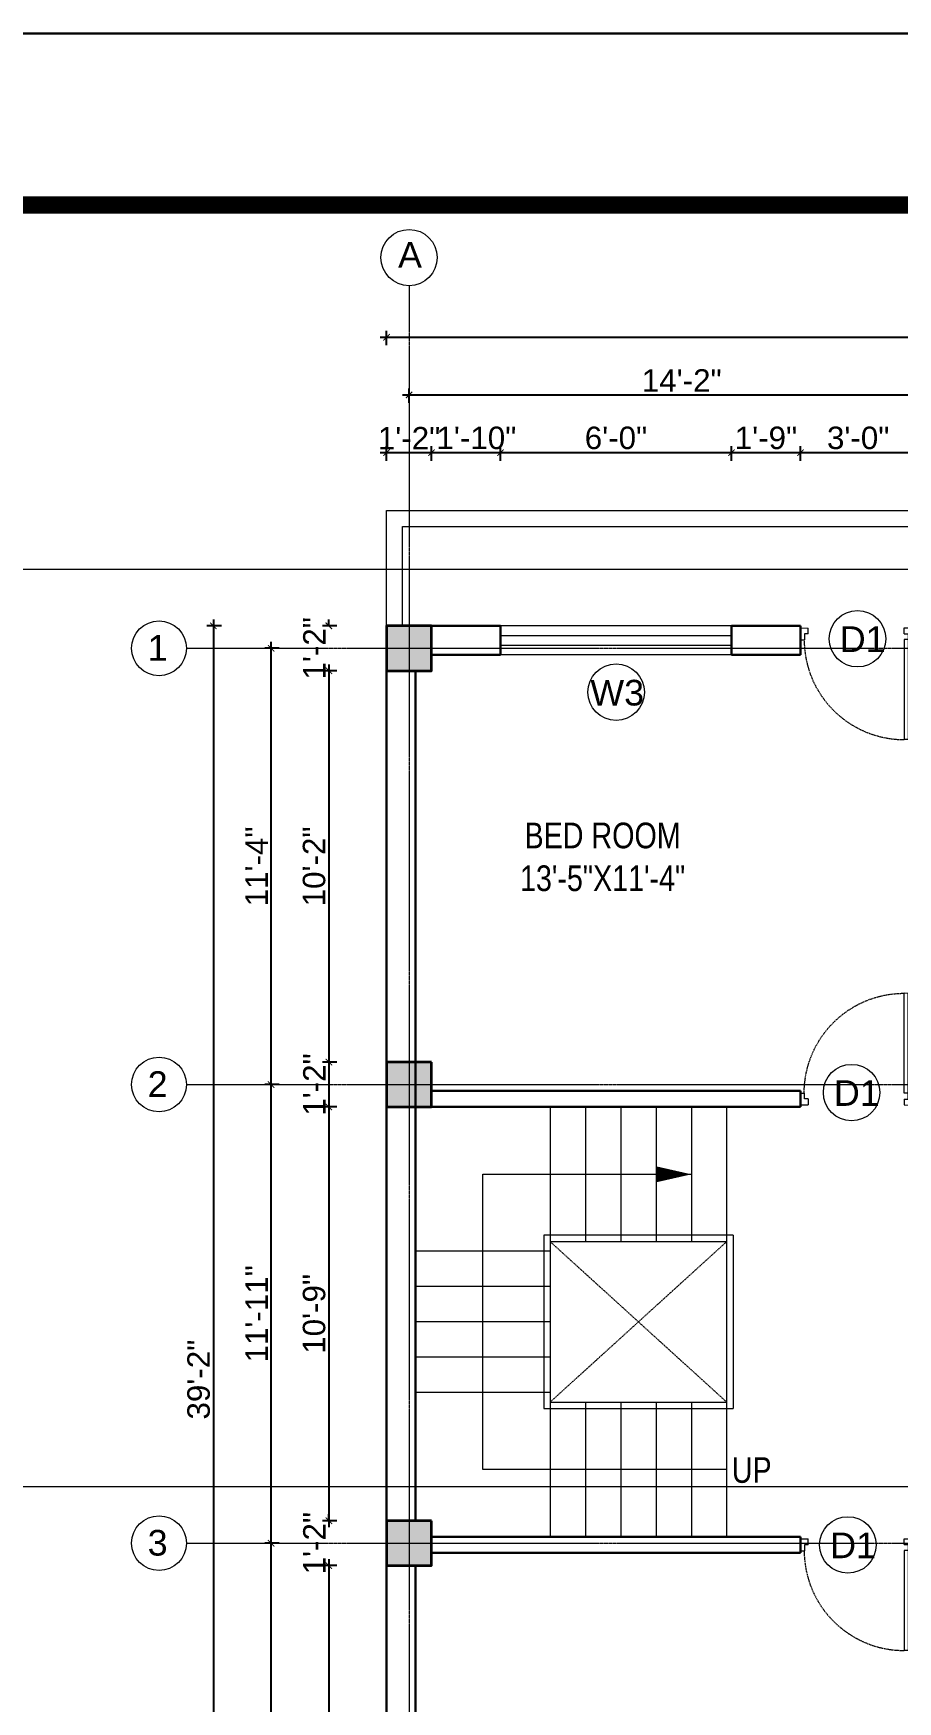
# Model space of a CAD drawing. Header units: inches. Extents: x 84707 to 107235, y 3922 to 10323.
# Drawn here: x 96478 to 96747, y 9802 to 10323 of the extents above; entities that cross this region are included whole.
import ezdxf

# ---------------------------------------------------------------- set-up
doc = ezdxf.new("R2010")
doc.units = ezdxf.units.IN
doc.header["$MEASUREMENT"] = 0
doc.linetypes.add('CENTER', pattern=[2, 1.25, -0.25, 0.25, -0.25])
doc.linetypes.add('HIDDEN', pattern=[0.375, 0.25, -0.125])
for name, color, linetype, lineweight in [('Annotate-Lite.w', 4, 'Continuous', 9), ('Annotations-Bold.w', 2, 'Continuous', 13), ('COLOUM', 3, 'Continuous', 35), ('DIM-2', 4, 'Continuous', 20), ('Door-Window.w', 4, 'Continuous', 15), ('HA', 254, 'Continuous', 9), ('stair', 6, 'Continuous', 5), ('wall', 240, 'Continuous', 30), ('wall light', 6, 'Continuous', 18), ('window', 130, 'Continuous', 13)]:
    doc.layers.add(name, color=color, linetype=linetype, lineweight=lineweight)
doc.styles.add('ARAIL', font='arial.ttf')
doc.styles.add('DIM', font='arial.ttf', dxfattribs={"width": 0.8})
doc.styles.add('gaurav', font='arial.ttf')
doc.dimstyles.new('8 inch dim', dxfattribs={"dimtxt": 7, "dimasz": 2, "dimexe": 2, "dimexo": 1, "dimgap": 1, "dimtad": 1, "dimdec": 0, "dimzin": 3, "dimdsep": 46, "dimlunit": 4, "dimtxsty": 'ARAIL', "dimblk": 'ARCHTICK', "dimcen": 0.09, "dimdle": 2, "dimadec": 0, "dimazin": 0, "dimtfac": 1, "dimtdec": 0, "dimtix": 1, "dimtofl": 0, "dimtmove": 1, "dimatfit": 3, "dimldrblk": 'ARCHTICK', "dimfxlon": 1, "dimtolj": 1, "dimtzin": 0, "dimarcsym": 0})

# ---------------------------------------------------------------- blocks, each defined once
blk = doc.blocks.new('column 14')
at = {"layer": 'COLOUM'}
h = blk.add_hatch(color=256, dxfattribs=at)
h.dxf.hatch_style = 1
h.paths.add_polyline_path([(7, 7), (-7, 7), (-7, -7), (7, -7)])
blk.add_lwpolyline([(7, 7), (7, -7), (-7, -7), (-7, 7)], close=True, dxfattribs=at)
blk = doc.blocks.new('*U9')
at = {"layer": 'Door-Window.w', "ltscale": 3}
for p, q in [((11067.44, 10097.93), (11092.24, 10116.76)), ((11068.18, 10096.96), (11093, 10115.8)), ((11092.24, 10116.76), (11093, 10115.8)), ((11063.03, 10097.66), (11065.96, 10099.89)), ((11065.96, 10099.89), (11067.44, 10097.93)), ((11065.25, 10094.74), (11063.03, 10097.66)), ((11066.71, 10095.85), (11065.25, 10094.74)), ((11065.97, 10096.82), (11067.44, 10097.93)), ((11066.71, 10095.85), (11065.97, 10096.82)), ((11067.44, 10097.93), (11068.18, 10096.96)), ((11084.8, 10072.06), (11083.33, 10070.95)), ((11084.8, 10072.06), (11085.54, 10071.08)), ((11085.54, 10071.08), (11087, 10072.19)), ((11087.74, 10071.22), (11087, 10072.19)), ((11084.81, 10068.99), (11083.33, 10070.95)), ((11084.81, 10068.99), (11087.74, 10071.22))]:
    blk.add_line(p, q, dxfattribs=at)
at = {"layer": 'Door-Window.w', "color": 9, "linetype": 'HIDDEN', "lineweight": 18}
blk.add_arc((11068.18, 10096.96), 31.16, 307.2347, 37.1906, dxfattribs=at)
blk = doc.blocks.new('_ArchTick')
at = {"color": 0, "linetype": 'ByBlock', "const_width": 0.15}
blk.add_lwpolyline([(-0.5, -0.5), (0.5, 0.5)], dxfattribs=at)
blk = doc.blocks.new('*D167')
at = {"layer": 'Defpoints', "color": 0, "transparency": 16777216}
for p in [(96588.16, 10137.81), (96534.16, 9667.81), (96588.16, 9667.81)]:
    blk.add_point(p, dxfattribs=at)
at = {"layer": 'DIM-2', "color": 0, "lineweight": -2, "transparency": 16777216}
for p, q in [((96536.66, 10137.81), (96532.16, 10137.81)), ((96534.16, 10139.81), (96534.16, 9665.81)), ((96536.66, 9667.81), (96532.16, 9667.81))]:
    blk.add_line(p, q, dxfattribs=at)
at = {"layer": 'DIM-2', "color": 0, "lineweight": -2, "transparency": 16777216, "xscale": 2, "yscale": 2, "zscale": 2}
for p, rotation in [((96534.16, 10137.81), 90), ((96534.16, 9667.81), 270)]:
    blk.add_blockref('_ArchTick', p, dxfattribs=dict(at, rotation=rotation))
at = {"layer": 'DIM-2', "color": 0, "transparency": 16777216, "insert": (96529.58, 9902.81), "char_height": 7, "attachment_point": 5, "rotation": 90, "style": 'ARAIL'}
blk.add_mtext('\\A1;39\'-2"', dxfattribs=at)
blk = doc.blocks.new('*D181')
at = {"layer": 'Defpoints', "color": 0, "transparency": 16777216}
for p in [(96602.16, 10191.81), (96588.16, 10137.81), (96602.16, 10137.81)]:
    blk.add_point(p, dxfattribs=at)
at = {"layer": 'DIM-2', "color": 0, "lineweight": -2, "transparency": 16777216}
for p, q in [((96586.16, 10191.81), (96604.16, 10191.81)), ((96588.16, 10189.31), (96588.16, 10193.81)), ((96602.16, 10189.31), (96602.16, 10193.81))]:
    blk.add_line(p, q, dxfattribs=at)
at = {"layer": 'DIM-2', "color": 0, "lineweight": -2, "transparency": 16777216, "xscale": 2, "yscale": 2, "zscale": 2, "rotation": 180}
blk.add_blockref('_ArchTick', (96588.16, 10191.81), dxfattribs=at)
at = {"layer": 'DIM-2', "color": 0, "lineweight": -2, "transparency": 16777216, "xscale": 2, "yscale": 2, "zscale": 2}
blk.add_blockref('_ArchTick', (96602.16, 10191.81), dxfattribs=at)
at = {"layer": 'DIM-2', "color": 0, "transparency": 16777216, "insert": (96595.16, 10196.32), "char_height": 7, "attachment_point": 5, "style": 'ARAIL'}
blk.add_mtext('\\A1;1\'-2"', dxfattribs=at)
blk = doc.blocks.new('*D182')
at = {"layer": 'Defpoints', "color": 0, "transparency": 16777216}
for p in [(96623.66, 10191.81), (96602.16, 10137.81), (96623.66, 10137.81)]:
    blk.add_point(p, dxfattribs=at)
at = {"layer": 'DIM-2', "color": 0, "lineweight": -2, "transparency": 16777216}
for p, q in [((96600.16, 10191.81), (96625.66, 10191.81)), ((96602.16, 10189.31), (96602.16, 10193.81)), ((96623.66, 10189.31), (96623.66, 10193.81))]:
    blk.add_line(p, q, dxfattribs=at)
at = {"layer": 'DIM-2', "color": 0, "lineweight": -2, "transparency": 16777216, "xscale": 2, "yscale": 2, "zscale": 2, "rotation": 180}
blk.add_blockref('_ArchTick', (96602.16, 10191.81), dxfattribs=at)
at = {"layer": 'DIM-2', "color": 0, "lineweight": -2, "transparency": 16777216, "xscale": 2, "yscale": 2, "zscale": 2}
blk.add_blockref('_ArchTick', (96623.66, 10191.81), dxfattribs=at)
at = {"layer": 'DIM-2', "color": 0, "transparency": 16777216, "insert": (96616.14, 10196.38), "char_height": 7, "attachment_point": 5, "style": 'ARAIL'}
blk.add_mtext('\\A1;1\'-10"', dxfattribs=at)
blk = doc.blocks.new('*D183')
at = {"layer": 'Defpoints', "color": 0, "transparency": 16777216}
for p in [(96695.66, 10191.81), (96623.66, 10137.81), (96695.66, 10137.81)]:
    blk.add_point(p, dxfattribs=at)
at = {"layer": 'DIM-2', "color": 0, "lineweight": -2, "transparency": 16777216}
for p, q in [((96621.66, 10191.81), (96697.66, 10191.81)), ((96623.66, 10189.31), (96623.66, 10193.81)), ((96695.66, 10189.31), (96695.66, 10193.81))]:
    blk.add_line(p, q, dxfattribs=at)
at = {"layer": 'DIM-2', "color": 0, "lineweight": -2, "transparency": 16777216, "xscale": 2, "yscale": 2, "zscale": 2, "rotation": 180}
blk.add_blockref('_ArchTick', (96623.66, 10191.81), dxfattribs=at)
at = {"layer": 'DIM-2', "color": 0, "lineweight": -2, "transparency": 16777216, "xscale": 2, "yscale": 2, "zscale": 2}
blk.add_blockref('_ArchTick', (96695.66, 10191.81), dxfattribs=at)
at = {"layer": 'DIM-2', "color": 0, "transparency": 16777216, "insert": (96659.66, 10196.38), "char_height": 7, "attachment_point": 5, "style": 'ARAIL'}
blk.add_mtext('\\A1;6\'-0"', dxfattribs=at)
blk = doc.blocks.new('*D172')
at = {"layer": 'Defpoints', "color": 0, "transparency": 16777216}
for p in [(96717.16, 10191.81), (96695.66, 10137.81), (96717.16, 10137.8)]:
    blk.add_point(p, dxfattribs=at)
at = {"layer": 'DIM-2', "color": 0, "lineweight": -2, "transparency": 16777216}
for p, q in [((96693.66, 10191.81), (96719.16, 10191.81)), ((96695.66, 10189.31), (96695.66, 10193.81)), ((96717.16, 10189.31), (96717.16, 10193.81))]:
    blk.add_line(p, q, dxfattribs=at)
at = {"layer": 'DIM-2', "color": 0, "lineweight": -2, "transparency": 16777216, "xscale": 2, "yscale": 2, "zscale": 2, "rotation": 180}
blk.add_blockref('_ArchTick', (96695.66, 10191.81), dxfattribs=at)
at = {"layer": 'DIM-2', "color": 0, "lineweight": -2, "transparency": 16777216, "xscale": 2, "yscale": 2, "zscale": 2}
blk.add_blockref('_ArchTick', (96717.16, 10191.81), dxfattribs=at)
at = {"layer": 'DIM-2', "color": 0, "transparency": 16777216, "insert": (96706.41, 10196.38), "char_height": 7, "attachment_point": 5, "style": 'ARAIL'}
blk.add_mtext('\\A1;1\'-9"', dxfattribs=at)
blk = doc.blocks.new('*D173')
at = {"layer": 'Defpoints', "color": 0, "transparency": 16777216}
for p in [(96753.16, 10191.81), (96717.16, 10137.8), (96753.16, 10137.81)]:
    blk.add_point(p, dxfattribs=at)
at = {"layer": 'DIM-2', "color": 0, "lineweight": -2, "transparency": 16777216}
for p, q in [((96715.16, 10191.81), (96755.16, 10191.81)), ((96717.16, 10189.31), (96717.16, 10193.81)), ((96753.16, 10189.31), (96753.16, 10193.81))]:
    blk.add_line(p, q, dxfattribs=at)
at = {"layer": 'DIM-2', "color": 0, "lineweight": -2, "transparency": 16777216, "xscale": 2, "yscale": 2, "zscale": 2, "rotation": 180}
blk.add_blockref('_ArchTick', (96717.16, 10191.81), dxfattribs=at)
at = {"layer": 'DIM-2', "color": 0, "lineweight": -2, "transparency": 16777216, "xscale": 2, "yscale": 2, "zscale": 2}
blk.add_blockref('_ArchTick', (96753.16, 10191.81), dxfattribs=at)
at = {"layer": 'DIM-2', "color": 0, "transparency": 16777216, "insert": (96735.16, 10196.38), "char_height": 7, "attachment_point": 5, "style": 'ARAIL'}
blk.add_mtext('\\A1;3\'-0"', dxfattribs=at)
blk = doc.blocks.new('*D176')
at = {"layer": 'Defpoints', "color": 0, "transparency": 16777216}
for p in [(96765.16, 10209.81), (96595.16, 10137.81), (96765.16, 10137.81)]:
    blk.add_point(p, dxfattribs=at)
at = {"layer": 'DIM-2', "color": 0, "lineweight": -2, "transparency": 16777216}
for p, q in [((96595.16, 10207.31), (96595.16, 10211.81)), ((96765.16, 10207.31), (96765.16, 10211.81)), ((96593.16, 10209.81), (96767.16, 10209.81))]:
    blk.add_line(p, q, dxfattribs=at)
at = {"layer": 'DIM-2', "color": 0, "lineweight": -2, "transparency": 16777216, "xscale": 2, "yscale": 2, "zscale": 2, "rotation": 180}
blk.add_blockref('_ArchTick', (96595.16, 10209.81), dxfattribs=at)
at = {"layer": 'DIM-2', "color": 0, "lineweight": -2, "transparency": 16777216, "xscale": 2, "yscale": 2, "zscale": 2}
blk.add_blockref('_ArchTick', (96765.16, 10209.81), dxfattribs=at)
at = {"layer": 'DIM-2', "color": 0, "transparency": 16777216, "insert": (96680.16, 10214.32), "char_height": 7, "attachment_point": 5, "style": 'ARAIL'}
blk.add_mtext('\\A1;14\'-2"', dxfattribs=at)
blk = doc.blocks.new('*D166')
at = {"layer": 'Defpoints', "color": 0, "transparency": 16777216}
for p in [(96946.85, 10227.81), (96588.16, 10137.81), (96946.85, 10137.81)]:
    blk.add_point(p, dxfattribs=at)
at = {"layer": 'DIM-2', "color": 0, "lineweight": -2, "transparency": 16777216}
for p, q in [((96586.16, 10227.81), (96948.85, 10227.81)), ((96588.16, 10225.31), (96588.16, 10229.81)), ((96946.85, 10225.31), (96946.85, 10229.81))]:
    blk.add_line(p, q, dxfattribs=at)
at = {"layer": 'DIM-2', "color": 0, "lineweight": -2, "transparency": 16777216, "xscale": 2, "yscale": 2, "zscale": 2, "rotation": 180}
blk.add_blockref('_ArchTick', (96588.16, 10227.81), dxfattribs=at)
at = {"layer": 'DIM-2', "color": 0, "lineweight": -2, "transparency": 16777216, "xscale": 2, "yscale": 2, "zscale": 2}
blk.add_blockref('_ArchTick', (96946.85, 10227.81), dxfattribs=at)
at = {"layer": 'DIM-2', "color": 0, "transparency": 16777216, "insert": (96767.5, 10232.38), "char_height": 7, "attachment_point": 5, "style": 'ARAIL'}
blk.add_mtext('\\A1;29\'-11"', dxfattribs=at)
blk = doc.blocks.new('*D142')
at = {"layer": 'Defpoints', "color": 0, "transparency": 16777216}
for p in [(96588.16, 10137.81), (96570.16, 10123.81), (96588.16, 10123.81)]:
    blk.add_point(p, dxfattribs=at)
at = {"layer": 'DIM-2', "color": 0, "lineweight": -2, "transparency": 16777216}
for p, q in [((96572.66, 10137.81), (96568.16, 10137.81)), ((96570.16, 10137.81), (96570.16, 10139.81)), ((96572.66, 10123.81), (96568.16, 10123.81)), ((96570.16, 10123.81), (96570.16, 10121.81))]:
    blk.add_line(p, q, dxfattribs=at)
at = {"layer": 'DIM-2', "color": 0, "lineweight": -2, "transparency": 16777216, "xscale": 2, "yscale": 2, "zscale": 2}
for p, rotation in [((96570.16, 10137.81), 270), ((96570.16, 10123.81), 90)]:
    blk.add_blockref('_ArchTick', p, dxfattribs=dict(at, rotation=rotation))
at = {"layer": 'DIM-2', "color": 0, "transparency": 16777216, "insert": (96565.64, 10130.81), "char_height": 7, "attachment_point": 5, "rotation": 90, "style": 'ARAIL'}
blk.add_mtext('\\A1;1\'-2"', dxfattribs=at)
blk = doc.blocks.new('*D143')
at = {"layer": 'Defpoints', "color": 0, "transparency": 16777216}
for p in [(96588.16, 10123.81), (96570.16, 10001.81), (96588.16, 10001.81)]:
    blk.add_point(p, dxfattribs=at)
at = {"layer": 'DIM-2', "color": 0, "lineweight": -2, "transparency": 16777216}
for p, q in [((96572.66, 10123.81), (96568.16, 10123.81)), ((96570.16, 10125.81), (96570.16, 9999.81)), ((96572.66, 10001.81), (96568.16, 10001.81))]:
    blk.add_line(p, q, dxfattribs=at)
at = {"layer": 'DIM-2', "color": 0, "lineweight": -2, "transparency": 16777216, "xscale": 2, "yscale": 2, "zscale": 2}
for p, rotation in [((96570.16, 10123.81), 90), ((96570.16, 10001.81), 270)]:
    blk.add_blockref('_ArchTick', p, dxfattribs=dict(at, rotation=rotation))
at = {"layer": 'DIM-2', "color": 0, "transparency": 16777216, "insert": (96565.58, 10062.81), "char_height": 7, "attachment_point": 5, "rotation": 90, "style": 'ARAIL'}
blk.add_mtext('\\A1;10\'-2"', dxfattribs=at)
blk = doc.blocks.new('*D144')
at = {"layer": 'Defpoints', "color": 0, "transparency": 16777216}
for p in [(96588.16, 10001.81), (96570.16, 9987.81), (96588.16, 9987.81)]:
    blk.add_point(p, dxfattribs=at)
at = {"layer": 'DIM-2', "color": 0, "lineweight": -2, "transparency": 16777216}
for p, q in [((96570.16, 10003.81), (96570.16, 9985.81)), ((96572.66, 10001.81), (96568.16, 10001.81)), ((96572.66, 9987.81), (96568.16, 9987.81))]:
    blk.add_line(p, q, dxfattribs=at)
at = {"layer": 'DIM-2', "color": 0, "lineweight": -2, "transparency": 16777216, "xscale": 2, "yscale": 2, "zscale": 2}
for p, rotation in [((96570.16, 10001.81), 90), ((96570.16, 9987.81), 270)]:
    blk.add_blockref('_ArchTick', p, dxfattribs=dict(at, rotation=rotation))
at = {"layer": 'DIM-2', "color": 0, "transparency": 16777216, "insert": (96565.64, 9994.81), "char_height": 7, "attachment_point": 5, "rotation": 90, "style": 'ARAIL'}
blk.add_mtext('\\A1;1\'-2"', dxfattribs=at)
blk = doc.blocks.new('*D145')
at = {"layer": 'Defpoints', "color": 0, "transparency": 16777216}
for p in [(96588.16, 9987.81), (96570.16, 9858.81), (96588.16, 9858.81)]:
    blk.add_point(p, dxfattribs=at)
at = {"layer": 'DIM-2', "color": 0, "lineweight": -2, "transparency": 16777216}
for p, q in [((96572.66, 9987.81), (96568.16, 9987.81)), ((96570.16, 9989.81), (96570.16, 9856.81)), ((96572.66, 9858.81), (96568.16, 9858.81))]:
    blk.add_line(p, q, dxfattribs=at)
at = {"layer": 'DIM-2', "color": 0, "lineweight": -2, "transparency": 16777216, "xscale": 2, "yscale": 2, "zscale": 2}
for p, rotation in [((96570.16, 9987.81), 90), ((96570.16, 9858.81), 270)]:
    blk.add_blockref('_ArchTick', p, dxfattribs=dict(at, rotation=rotation))
at = {"layer": 'DIM-2', "color": 0, "transparency": 16777216, "insert": (96565.58, 9923.31), "char_height": 7, "attachment_point": 5, "rotation": 90, "style": 'ARAIL'}
blk.add_mtext('\\A1;10\'-9"', dxfattribs=at)
blk = doc.blocks.new('*D146')
at = {"layer": 'Defpoints', "color": 0, "transparency": 16777216}
for p in [(96588.16, 9858.81), (96570.16, 9844.81), (96588.16, 9844.81)]:
    blk.add_point(p, dxfattribs=at)
at = {"layer": 'DIM-2', "color": 0, "lineweight": -2, "transparency": 16777216}
for p, q in [((96572.66, 9858.81), (96568.16, 9858.81)), ((96570.16, 9858.81), (96570.16, 9860.81)), ((96572.66, 9844.81), (96568.16, 9844.81)), ((96570.16, 9844.81), (96570.16, 9842.81))]:
    blk.add_line(p, q, dxfattribs=at)
at = {"layer": 'DIM-2', "color": 0, "lineweight": -2, "transparency": 16777216, "xscale": 2, "yscale": 2, "zscale": 2}
for p, rotation in [((96570.16, 9858.81), 270), ((96570.16, 9844.81), 90)]:
    blk.add_blockref('_ArchTick', p, dxfattribs=dict(at, rotation=rotation))
at = {"layer": 'DIM-2', "color": 0, "transparency": 16777216, "insert": (96565.64, 9851.81), "char_height": 7, "attachment_point": 5, "rotation": 90, "style": 'ARAIL'}
blk.add_mtext('\\A1;1\'-2"', dxfattribs=at)
blk = doc.blocks.new('*D147')
at = {"layer": 'Defpoints', "color": 0, "transparency": 16777216}
for p in [(96588.16, 9844.81), (96570.16, 9681.81), (96588.16, 9681.81)]:
    blk.add_point(p, dxfattribs=at)
at = {"layer": 'DIM-2', "color": 0, "lineweight": -2, "transparency": 16777216}
for p, q in [((96570.16, 9846.81), (96570.16, 9679.81)), ((96572.66, 9844.81), (96568.16, 9844.81)), ((96572.66, 9681.81), (96568.16, 9681.81))]:
    blk.add_line(p, q, dxfattribs=at)
at = {"layer": 'DIM-2', "color": 0, "lineweight": -2, "transparency": 16777216, "xscale": 2, "yscale": 2, "zscale": 2}
for p, rotation in [((96570.16, 9844.81), 90), ((96570.16, 9681.81), 270)]:
    blk.add_blockref('_ArchTick', p, dxfattribs=dict(at, rotation=rotation))
at = {"layer": 'DIM-2', "color": 0, "transparency": 16777216, "insert": (96565.58, 9763.31), "char_height": 7, "attachment_point": 5, "rotation": 90, "style": 'ARAIL'}
blk.add_mtext('\\A1;13\'-7"', dxfattribs=at)
blk = doc.blocks.new('*D149')
at = {"layer": 'Defpoints', "color": 0, "transparency": 16777216}
for p in [(96552.16, 9851.81), (96588.16, 9851.81), (96588.16, 9674.81)]:
    blk.add_point(p, dxfattribs=at)
at = {"layer": 'DIM-2', "color": 0, "lineweight": -2, "transparency": 16777216}
for p, q in [((96554.66, 9851.81), (96550.16, 9851.81)), ((96552.16, 9672.81), (96552.16, 9853.81)), ((96554.66, 9674.81), (96550.16, 9674.81))]:
    blk.add_line(p, q, dxfattribs=at)
at = {"layer": 'DIM-2', "color": 0, "lineweight": -2, "transparency": 16777216, "xscale": 2, "yscale": 2, "zscale": 2}
for p, rotation in [((96552.16, 9851.81), 90), ((96552.16, 9674.81), 270)]:
    blk.add_blockref('_ArchTick', p, dxfattribs=dict(at, rotation=rotation))
at = {"layer": 'DIM-2', "color": 0, "transparency": 16777216, "insert": (96547.58, 9763.31), "char_height": 7, "attachment_point": 5, "rotation": 90, "style": 'ARAIL'}
blk.add_mtext('\\A1;14\'-9"', dxfattribs=at)
blk = doc.blocks.new('*D150')
at = {"layer": 'Defpoints', "color": 0, "transparency": 16777216}
for p in [(96552.16, 9994.81), (96588.16, 9994.81), (96588.16, 9851.81)]:
    blk.add_point(p, dxfattribs=at)
at = {"layer": 'DIM-2', "color": 0, "lineweight": -2, "transparency": 16777216}
for p, q in [((96554.66, 9994.81), (96550.16, 9994.81)), ((96552.16, 9849.81), (96552.16, 9996.81)), ((96554.66, 9851.81), (96550.16, 9851.81))]:
    blk.add_line(p, q, dxfattribs=at)
at = {"layer": 'DIM-2', "color": 0, "lineweight": -2, "transparency": 16777216, "xscale": 2, "yscale": 2, "zscale": 2}
for p, rotation in [((96552.16, 9994.81), 90), ((96552.16, 9851.81), 270)]:
    blk.add_blockref('_ArchTick', p, dxfattribs=dict(at, rotation=rotation))
at = {"layer": 'DIM-2', "color": 0, "transparency": 16777216, "insert": (96547.64, 9923.31), "char_height": 7, "attachment_point": 5, "rotation": 90, "style": 'ARAIL'}
blk.add_mtext('\\A1;11\'-11"', dxfattribs=at)
blk = doc.blocks.new('*D151')
at = {"layer": 'Defpoints', "color": 0, "transparency": 16777216}
for p in [(96552.16, 10130.81), (96588.16, 10130.81), (96588.16, 9994.81)]:
    blk.add_point(p, dxfattribs=at)
at = {"layer": 'DIM-2', "color": 0, "lineweight": -2, "transparency": 16777216}
for p, q in [((96552.16, 9992.81), (96552.16, 10132.81)), ((96554.66, 10130.81), (96550.16, 10130.81)), ((96554.66, 9994.81), (96550.16, 9994.81))]:
    blk.add_line(p, q, dxfattribs=at)
at = {"layer": 'DIM-2', "color": 0, "lineweight": -2, "transparency": 16777216, "xscale": 2, "yscale": 2, "zscale": 2}
for p, rotation in [((96552.16, 10130.81), 90), ((96552.16, 9994.81), 270)]:
    blk.add_blockref('_ArchTick', p, dxfattribs=dict(at, rotation=rotation))
at = {"layer": 'DIM-2', "color": 0, "transparency": 16777216, "insert": (96547.64, 10062.81), "char_height": 7, "attachment_point": 5, "rotation": 90, "style": 'ARAIL'}
blk.add_mtext('\\A1;11\'-4"', dxfattribs=at)

msp = doc.modelspace()

# ---------------------------------------------------------------- linework, layer by layer
at = {"color": 7, "lineweight": 30}
msp.add_lwpolyline([(94382.2, 8182.06), (94382.2, 10322.54), (97592.92, 10322.54), (97592.92, 8182.06)], close=True, dxfattribs=at)
at = {"color": 7, "lineweight": 30, "const_width": 5.35}
msp.add_lwpolyline([(97539.41, 8235.57), (97539.41, 10269.03), (94542.74, 10269.03), (94542.74, 8235.57)], close=True, dxfattribs=at)
at = {"layer": 'Annotate-Lite.w', "ltscale": 0.005}
for centre in [(96734.95, 10133.8), (96659.69, 10117.13), (96733.11, 9992.29), (96731.95, 9851.26)]:
    msp.add_circle(centre, 8.81, dxfattribs=at)
at = {"layer": 'Annotations-Bold.w', "linetype": 'CENTER', "ltscale": 0.3}
for p, q in [((96595.16, 10243.87), (96595.16, 9567.37)), ((96525.75, 10130.81), (97011.99, 10130.81)), ((96525.75, 9994.81), (97011.99, 9994.81)), ((96525.75, 9851.81), (97011.99, 9851.81))]:
    msp.add_line(p, q, dxfattribs=at)
at = {"layer": 'DIM-2'}
for p in [(84806.37, 10155.52), (87688.48, 9869.52)]:
    msp.add_xline(p, (1, 0), dxfattribs=at)
for centre, radius in [((96595.16, 10252.64), 8.77), ((96517.21, 10130.81), 8.53), ((96517.21, 9994.81), 8.53), ((96517.21, 9851.81), 8.53)]:
    msp.add_circle(centre, radius, dxfattribs=at)
at = {"layer": 'HA', "linetype": 'HIDDEN'}
for p, q in [((96694.16, 9945.81), (96639.16, 9895.81)), ((96694.16, 9895.81), (96639.16, 9945.81))]:
    msp.add_line(p, q, dxfattribs=at)
at = {"layer": 'HA'}
msp.add_lwpolyline([(96694.16, 9874.81), (96618.16, 9874.81), (96618.16, 9966.81), (96683.16, 9966.81)], dxfattribs=at)
msp.add_lwpolyline([(96672.16, 9966.81, 5, 0, 0), (96683.16, 9966.81, 0, 0, 0)], format="xyseb", dxfattribs=at)
at = {"layer": 'stair'}
for p, q in [((96637.16, 9947.81), (96637.16, 9893.81)), ((96696.16, 9947.81), (96637.16, 9947.81)), ((96639.16, 9945.81), (96639.16, 9895.81)), ((96694.16, 9945.81), (96639.16, 9945.81)), ((96694.16, 9945.81), (96694.16, 9853.81)), ((96696.16, 9947.81), (96696.16, 9893.81)), ((96639.16, 9942.81), (96597.16, 9942.81)), ((96639.16, 9931.81), (96597.16, 9931.81)), ((96639.16, 9920.81), (96597.16, 9920.81)), ((96639.16, 9909.81), (96597.16, 9909.81)), ((96639.16, 9898.81), (96597.16, 9898.81)), ((96637.16, 9893.81), (96696.16, 9893.81)), ((96639.16, 9895.81), (96694.16, 9895.81))]:
    msp.add_line(p, q, dxfattribs=at)
for points in [[(96639.16, 9987.81), (96639.16, 9945.81)], [(96650.16, 9987.81), (96650.16, 9945.81)], [(96661.16, 9987.81), (96661.16, 9945.81)], [(96672.16, 9987.81), (96672.16, 9945.81)], [(96683.16, 9987.81), (96683.16, 9945.81)], [(96694.16, 9987.81), (96694.16, 9945.81)], [(96639.16, 9895.81), (96639.16, 9853.81)], [(96650.16, 9895.81), (96650.16, 9853.81)], [(96661.16, 9895.81), (96661.16, 9853.81)], [(96672.16, 9895.81), (96672.16, 9853.81)], [(96683.16, 9895.81), (96683.16, 9853.81)]]:
    msp.add_lwpolyline(points, dxfattribs=at)
at = {"layer": 'wall'}
for p, q in [((96602.16, 10137.81), (96623.66, 10137.81)), ((96623.66, 10128.81), (96623.66, 10137.81)), ((96695.66, 10137.81), (96717.16, 10137.8)), ((96695.66, 10128.81), (96695.66, 10137.81)), ((96717.16, 10137.8), (96717.16, 10128.8)), ((96623.66, 10128.81), (96602.16, 10128.81)), ((96717.16, 10128.8), (96695.66, 10128.81)), ((96588.16, 10123.81), (96588.16, 9858.81)), ((96597.16, 10123.81), (96597.16, 9858.81)), ((96602.16, 9992.81), (96717.16, 9992.81)), ((96717.16, 9992.81), (96717.16, 9987.81)), ((96602.16, 9987.81), (96717.16, 9987.81)), ((96597.22, 9945.81), (96597.16, 9945.81)), ((96602.16, 9853.81), (96717.16, 9853.81)), ((96717.16, 9848.81), (96717.16, 9853.81)), ((96602.16, 9848.81), (96717.16, 9848.81)), ((96588.16, 9844.81), (96588.16, 9681.81)), ((96597.16, 9844.81), (96597.16, 9681.81))]:
    msp.add_line(p, q, dxfattribs=at)
at = {"layer": 'wall light'}
msp.add_line((96588.16, 10137.81), (96588.16, 10173.81), dxfattribs=at)
for points in [[(96588.16, 10173.81), (96948.95, 10173.81)], [(96593.16, 10137.81), (96593.16, 10168.81), (96943.65, 10168.81), (96941.84, 10137.81)]]:
    msp.add_lwpolyline(points, dxfattribs=at)
at = {"layer": 'window'}
for p, q in [((96695.66, 10137.81), (96623.66, 10137.81)), ((96623.66, 10134.81), (96695.66, 10134.81)), ((96623.66, 10131.81), (96695.66, 10131.81)), ((96695.66, 10128.81), (96623.66, 10128.81))]:
    msp.add_line(p, q, dxfattribs=at)

# ---------------------------------------------------------------- block references
at = {"layer": 'Door-Window.w', "linetype": 'ByBlock'}
for p, xscale, yscale, zscale, rotation in [((95386.66, 25050.01), 0.999790782091718, 0.999790782091718, 0.999790782091718, 232.8475757098403), ((95386.66, -4924.4), -0.999790782091718, 0.999790782091718, 0.999790782091718, 307.1524242901597), ((95386.66, 24766.01), 0.9997907820917175, 0.9997907820917175, 0.9997907820917175, 232.8475757098404)]:
    msp.add_blockref('*U9', p, dxfattribs=dict(at, xscale=xscale, yscale=yscale, zscale=zscale, rotation=rotation))
at = {"layer": 'wall', "xscale": -1, "rotation": 270}
for p in [(96595.16, 10130.81), (96595.16, 9994.81), (96595.16, 9851.81)]:
    msp.add_blockref('column 14', p, dxfattribs=at)

# ---------------------------------------------------------------- texts
at = {"ltscale": 7, "char_height": 8, "width": 121.9318, "attachment_point": 8, "style": 'DIM'}
for s, insert in [('BED ROOM\\P13\'-5"X11\'-4"', (96655.49, 10055.01)), ('UP', (96701.97, 9870.51))]:
    msp.add_mtext(s, dxfattribs=dict(at, insert=insert))
at = {"layer": 'Annotate-Lite.w', "ltscale": 0.005, "char_height": 8, "attachment_point": 1, "style": 'gaurav'}
for s, insert in [('D1', (96729.43, 10137.67)), ('W3', (96651.66, 10120.98)), ('D1', (96727.59, 9996.16)), ('D1', (96726.43, 9855.13))]:
    msp.add_mtext_dynamic_manual_height_columns(s, width=8, gutter_width=100, heights=[0], dxfattribs=dict(at, insert=insert))
at = {"layer": 'Annotations-Bold.w', "linetype": 'CENTER', "ltscale": 1.5, "char_height": 8, "attachment_point": 1, "style": 'ARAIL'}
for s, insert in [('A', (96591.73, 10257.47)), ('1', (96513.68, 10134.94)), ('2', (96513.68, 9998.94)), ('3', (96513.68, 9855.94))]:
    msp.add_mtext_dynamic_manual_height_columns(s, width=6.5393, gutter_width=100, heights=[0], dxfattribs=dict(at, insert=insert))

# ---------------------------------------------------------------- dimensions: what is measured, and where the dimension line sits
at = {"layer": 'DIM-2'}
for base, p1, p2, picture, middle in [((96946.85, 10227.81), (96588.16, 10137.81), (96946.85, 10137.81), '*D166', (96767.5, 10232.38)), ((96765.16, 10209.81), (96595.16, 10137.81), (96765.16, 10137.81), '*D176', (96680.16, 10214.32)), ((96695.66, 10191.81), (96623.66, 10137.81), (96695.66, 10137.81), '*D183', (96659.66, 10196.38)), ((96717.1576, 10191.8063), (96695.6584, 10137.8063), (96717.1576, 10137.8029), '*D172', (96706.408, 10196.3803)), ((96753.16, 10191.81), (96717.16, 10137.8), (96753.16, 10137.81), '*D173', (96735.16, 10196.38))]:
    dim = msp.add_linear_dim(base=base, p1=p1, p2=p2, dimstyle='8 inch dim', dxfattribs=at)
    dim.commit()
    dim.dimension.update_dxf_attribs({"geometry": picture, "text_midpoint": middle})
for base, p1, p2, picture, middle in [((96602.16, 10191.81), (96588.16, 10137.81), (96602.16, 10137.81), '*D181', (96595.16, 10191.81)), ((96623.65843087, 10191.80625923), (96602.15843087, 10137.80625923), (96623.65843087, 10137.80625923), '*D182', (96616.1406962, 10191.80625923))]:
    dim = msp.add_linear_dim(base=base, p1=p1, p2=p2, dimstyle='8 inch dim', dxfattribs=at)
    dim.commit()
    dim.dimension.update_dxf_attribs({"geometry": picture, "text_midpoint": middle, "dimtype": 128})
for base, p1, p2, picture, middle in [((96534.16, 9667.81), (96588.16, 10137.81), (96588.16, 9667.81), '*D167', (96529.58, 9902.81)), ((96570.16, 10123.81), (96588.16, 10137.81), (96588.16, 10123.81), '*D142', (96565.64, 10130.81)), ((96552.16, 10130.81), (96588.16, 9994.81), (96588.16, 10130.81), '*D151', (96547.64, 10062.81)), ((96570.16, 10001.81), (96588.16, 10123.81), (96588.16, 10001.81), '*D143', (96565.58, 10062.81)), ((96552.16, 9994.81), (96588.16, 9851.81), (96588.16, 9994.81), '*D150', (96547.64, 9923.31)), ((96570.16, 9858.81), (96588.16, 9987.81), (96588.16, 9858.81), '*D145', (96565.58, 9923.31)), ((96570.16, 9844.81), (96588.16, 9858.81), (96588.16, 9844.81), '*D146', (96565.64, 9851.81)), ((96552.16, 9851.81), (96588.16, 9674.81), (96588.16, 9851.81), '*D149', (96547.58, 9763.31)), ((96570.16, 9681.81), (96588.16, 9844.81), (96588.16, 9681.81), '*D147', (96565.58, 9763.31))]:
    dim = msp.add_linear_dim(base=base, p1=p1, p2=p2, angle=90, dimstyle='8 inch dim', dxfattribs=at)
    dim.commit()
    dim.dimension.update_dxf_attribs({"geometry": picture, "text_midpoint": middle})
dim = msp.add_linear_dim(base=(96570.16, 9987.81), p1=(96588.16, 10001.81), p2=(96588.16, 9987.81), angle=90, dimstyle='8 inch dim', dxfattribs=at)
dim.commit()
dim.dimension.update_dxf_attribs({"geometry": '*D144', "text_midpoint": (96570.16, 9994.81), "dimtype": 128})

doc.saveas('drawing.dxf')
